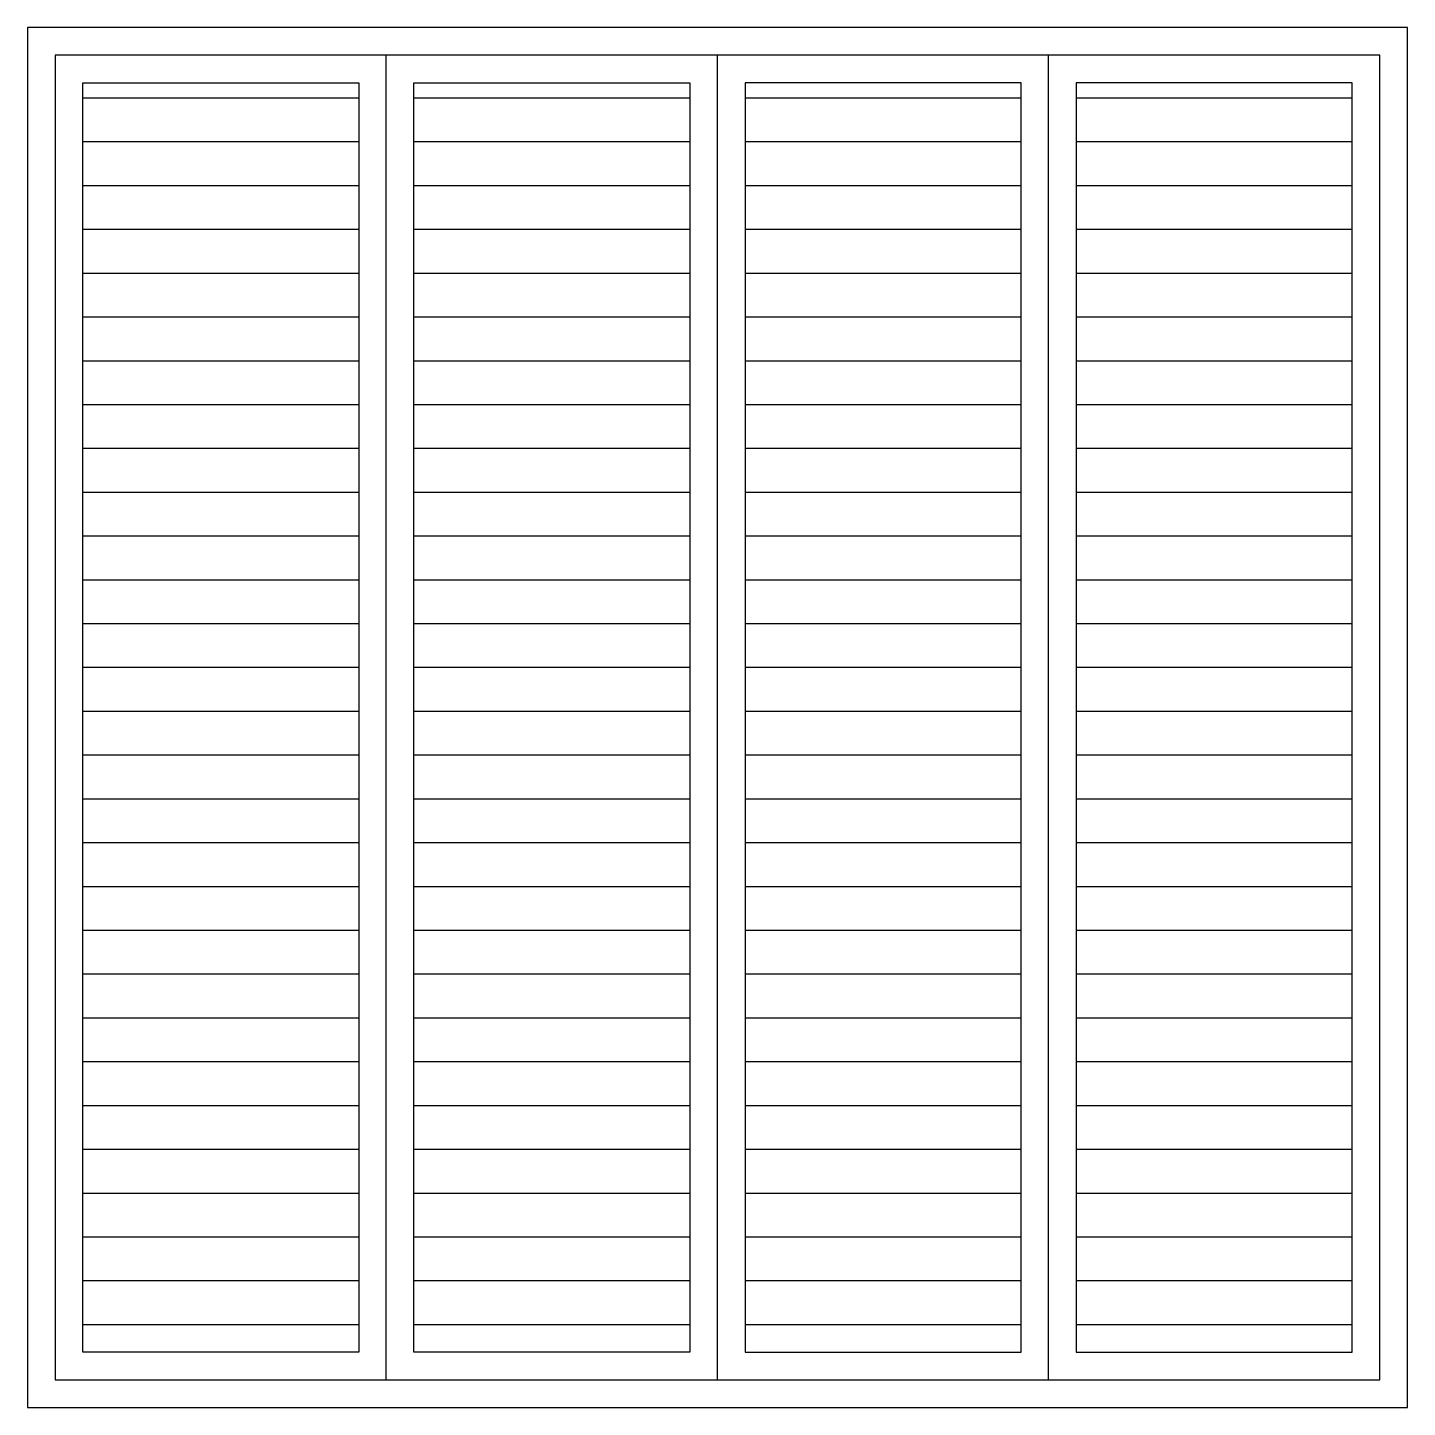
# Model space of a CAD drawing. Header units: millimetres. Extents: x 30.99 to 31.99, y 1.94 to 2.94.
import ezdxf

# ---------------------------------------------------------------- set-up
doc = ezdxf.new("R2010")
doc.units = ezdxf.units.MM
doc.layers.add('021', color=1, linetype='Continuous')

msp = doc.modelspace()

# ---------------------------------------------------------------- hatches: boundary and pattern name
at = {"layer": '021'}
h = msp.add_hatch(dxfattribs=at)
h.set_pattern_fill('ANSI31', color=256, scale=0.01, angle=315, style=0)
h.paths.add_polyline_path([(31.227, 2.9002), (31.027, 2.9002), (31.027, 1.9802), (31.227, 1.9802)])
h = msp.add_hatch(dxfattribs=at)
h.set_pattern_fill('ANSI31', color=256, scale=0.01, angle=315, style=0)
h.paths.add_polyline_path([(31.467, 2.9002), (31.267, 2.9002), (31.267, 1.9802), (31.467, 1.9802)])
h = msp.add_hatch(dxfattribs=at)
h.set_pattern_fill('ANSI31', color=256, scale=0.01, angle=315, style=0)
h.paths.add_polyline_path([(31.707, 2.9002), (31.507, 2.9002), (31.507, 1.9802), (31.707, 1.9802)])
h = msp.add_hatch(dxfattribs=at)
h.set_pattern_fill('ANSI31', color=256, scale=0.01, angle=315, style=0)
h.paths.add_polyline_path([(31.947, 2.9002), (31.747, 2.9002), (31.747, 1.9802), (31.947, 1.9802)])

# ---------------------------------------------------------------- linework, layer by layer
for p, q in [((31.247, 1.9602), (31.247, 2.9202)), ((31.487, 1.9602), (31.487, 2.9202)), ((31.727, 1.9602), (31.727, 2.9202))]:
    msp.add_line(p, q, dxfattribs=at)
for points in [[(31.987, 2.9402), (30.987, 2.9402), (30.987, 1.9402), (31.987, 1.9402)], [(31.967, 2.9202), (31.007, 2.9202), (31.007, 1.9602), (31.967, 1.9602)], [(31.027, 2.9002), (31.227, 2.9002), (31.227, 1.9802), (31.027, 1.9802)], [(31.267, 2.9002), (31.467, 2.9002), (31.467, 1.9802), (31.267, 1.9802)], [(31.707, 2.9002), (31.507, 2.9002), (31.507, 1.9802), (31.707, 1.9802)], [(31.947, 2.9002), (31.747, 2.9002), (31.747, 1.9802), (31.947, 1.9802)]]:
    msp.add_lwpolyline(points, close=True, dxfattribs=at)

doc.saveas('drawing.dxf')
